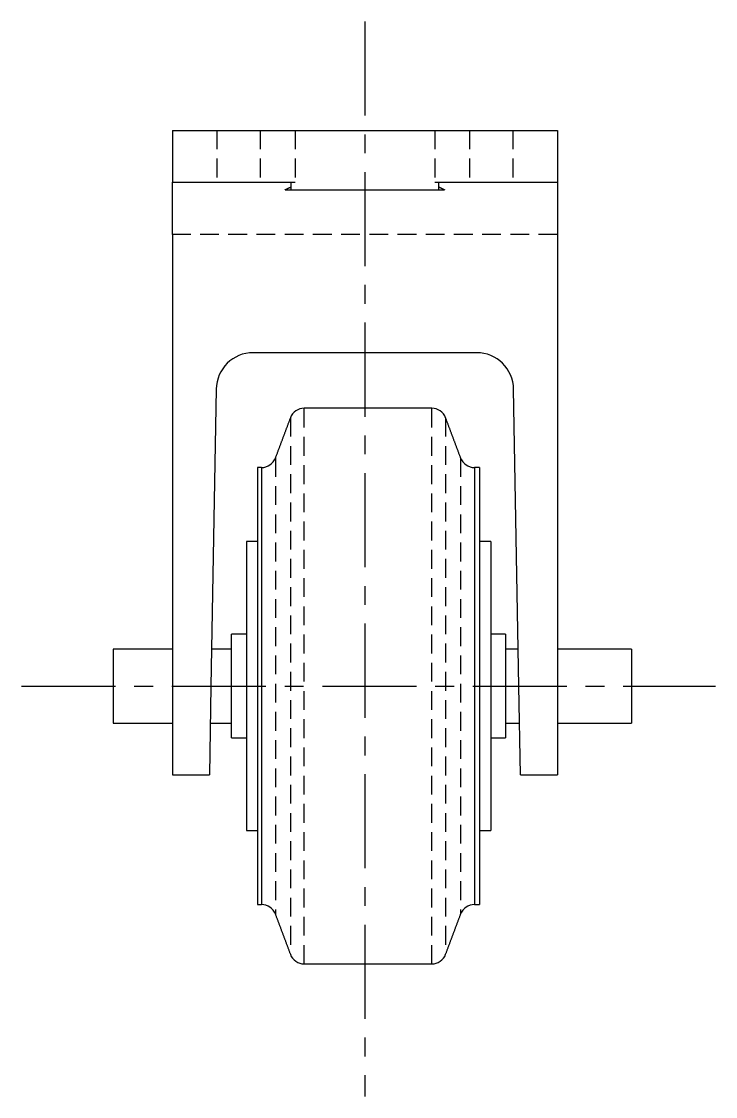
# Model space of a CAD drawing. Extents: x 21 to 308, y 43 to 260.
# Drawn here: x 261.4 to 308.3, y 113.2 to 185.8 of the extents above; entities that cross this region are included whole.
import ezdxf

# ---------------------------------------------------------------- set-up
doc = ezdxf.new("R2010")
doc.units = 0
doc.linetypes.add('CENTER', pattern=[10.16, 6.35, -1.27, 1.27, -1.27])
doc.linetypes.add('HIDDEN', pattern=[1.905, 1.27, -0.635])
doc.layers.get('0').update_dxf_attribs({"linetype": 'CONTINUOUS'})
doc.layers.add('CENTER', color=1, linetype='CENTER')

msp = doc.modelspace()

# ---------------------------------------------------------------- linework, layer by layer
at = {"color": 7, "linetype": 'CONTINUOUS'}
for p, q in [((271.614, 178.399), (271.614, 174.899)), ((271.614, 178.399), (274.614, 178.399)), ((274.614, 178.399), (277.543, 178.399)), ((277.543, 178.399), (279.9, 178.399)), ((279.9, 178.399), (289.328, 178.399)), ((289.328, 178.399), (291.686, 178.399)), ((291.686, 178.399), (294.614, 178.399)), ((294.614, 178.399), (297.614, 178.399)), ((297.614, 178.399), (297.614, 174.899)), ((271.614, 174.899), (274.614, 174.899)), ((271.614, 171.367), (271.614, 174.899)), ((274.614, 174.899), (277.543, 174.899)), ((277.543, 174.899), (279.9, 174.899)), ((289.328, 174.899), (291.686, 174.899)), ((291.686, 174.899), (294.614, 174.899)), ((294.614, 174.899), (297.614, 174.899)), ((297.614, 174.899), (297.614, 171.367)), ((279.233, 174.399), (279.614, 174.399)), ((279.614, 174.399), (289.614, 174.399)), ((289.614, 174.399), (289.996, 174.399)), ((271.614, 171.367), (271.614, 140.899)), ((297.614, 171.367), (297.614, 140.899)), ((292.158, 163.399), (277.071, 163.399)), ((274.571, 160.943), (274.22, 140.899)), ((295.009, 140.899), (294.658, 160.943)), ((277.364, 155.649), (277.364, 140.899)), ((277.631, 155.649), (277.631, 126.149)), ((292.017, 155.649), (292.017, 126.149)), ((292.364, 155.649), (292.364, 140.899)), ((276.614, 150.649), (276.614, 140.899)), ((293.114, 150.649), (293.114, 140.899)), ((275.614, 137.399), (275.614, 144.399)), ((294.114, 144.399), (294.114, 137.399)), ((267.614, 143.399), (267.614, 138.399)), ((302.614, 143.399), (302.614, 138.399)), ((271.614, 140.899), (274.22, 140.899)), ((271.614, 140.899), (271.614, 134.899)), ((274.22, 140.899), (274.114, 134.899)), ((276.614, 140.899), (276.614, 131.149)), ((277.364, 140.899), (277.364, 126.149)), ((292.364, 140.899), (292.364, 126.149)), ((293.114, 140.899), (293.114, 131.149)), ((295.009, 140.899), (297.614, 140.899)), ((295.114, 134.899), (295.009, 140.899)), ((297.614, 140.899), (297.614, 134.899))]:
    msp.add_line(p, q, dxfattribs=at)
at = {"color": 3, "linetype": 'HIDDEN'}
for p, q in [((274.614, 178.399), (274.614, 174.899)), ((277.543, 178.399), (277.543, 174.899)), ((279.9, 178.399), (279.9, 174.899)), ((289.328, 178.399), (289.328, 174.899)), ((291.686, 178.399), (291.686, 174.899)), ((294.614, 178.399), (294.614, 174.899)), ((297.614, 171.367), (271.614, 171.367)), ((280.517, 122.149), (280.517, 159.649)), ((289.131, 122.149), (289.131, 159.649)), ((279.58, 159.001), (279.58, 122.798)), ((290.067, 159.001), (290.067, 122.798)), ((278.567, 156.298), (278.567, 125.501)), ((291.08, 156.298), (291.08, 125.501)), ((279.58, 122.798), (279.58, 122.798)), ((290.067, 122.798), (290.067, 122.798))]:
    msp.add_line(p, q, dxfattribs=at)
at = {"color": 7}
for points in [[(279.614, 174.899, 0), (279.614, 174.892, 0), (279.614, 174.884, 0), (279.614, 174.876, 0), (279.614, 174.868, 0), (279.614, 174.86, 0), (279.614, 174.852, 0), (279.614, 174.844, 0), (279.614, 174.836, 0), (279.614, 174.828, 0), (279.614, 174.82, 0), (279.614, 174.812, 0), (279.614, 174.804, 0), (279.614, 174.796, 0), (279.614, 174.788, 0), (279.614, 174.78, 0), (279.614, 174.773, 0), (279.614, 174.765, 0), (279.614, 174.757, 0), (279.614, 174.749, 0), (279.614, 174.741, 0), (279.614, 174.733, 0), (279.614, 174.725, 0), (279.614, 174.717, 0), (279.614, 174.709, 0), (279.614, 174.701, 0), (279.614, 174.693, 0), (279.614, 174.685, 0), (279.614, 174.677, 0), (279.614, 174.669, 0), (279.614, 174.661, 0), (279.614, 174.653, 0), (279.614, 174.646, 0), (279.614, 174.638, 0), (279.614, 174.63, 0), (279.614, 174.622, 0), (279.614, 174.614, 0), (279.614, 174.606, 0), (279.614, 174.598, 0), (279.614, 174.59, 0), (279.614, 174.582, 0), (279.614, 174.574, 0), (279.614, 174.566, 0), (279.614, 174.558, 0), (279.614, 174.55, 0), (279.614, 174.542, 0), (279.614, 174.534, 0), (279.614, 174.526, 0), (279.614, 174.519, 0), (279.614, 174.511, 0), (279.614, 174.503, 0), (279.614, 174.495, 0), (279.614, 174.487, 0), (279.614, 174.479, 0), (279.614, 174.471, 0), (279.614, 174.463, 0), (279.614, 174.455, 0), (279.614, 174.447, 0), (279.614, 174.439, 0), (279.614, 174.431, 0), (279.614, 174.423, 0), (279.614, 174.415, 0), (279.614, 174.407, 0), (279.614, 174.399, 0)], [(289.614, 174.399, 0), (289.614, 174.407, 0), (289.614, 174.415, 0), (289.614, 174.423, 0), (289.614, 174.431, 0), (289.614, 174.439, 0), (289.614, 174.447, 0), (289.614, 174.455, 0), (289.614, 174.463, 0), (289.614, 174.471, 0), (289.614, 174.479, 0), (289.614, 174.487, 0), (289.614, 174.495, 0), (289.614, 174.503, 0), (289.614, 174.511, 0), (289.614, 174.519, 0), (289.614, 174.526, 0), (289.614, 174.534, 0), (289.614, 174.542, 0), (289.614, 174.55, 0), (289.614, 174.558, 0), (289.614, 174.566, 0), (289.614, 174.574, 0), (289.614, 174.582, 0), (289.614, 174.59, 0), (289.614, 174.598, 0), (289.614, 174.606, 0), (289.614, 174.614, 0), (289.614, 174.622, 0), (289.614, 174.63, 0), (289.614, 174.638, 0), (289.614, 174.646, 0), (289.614, 174.653, 0), (289.614, 174.661, 0), (289.614, 174.669, 0), (289.614, 174.677, 0), (289.614, 174.685, 0), (289.614, 174.693, 0), (289.614, 174.701, 0), (289.614, 174.709, 0), (289.614, 174.717, 0), (289.614, 174.725, 0), (289.614, 174.733, 0), (289.614, 174.741, 0), (289.614, 174.749, 0), (289.614, 174.757, 0), (289.614, 174.765, 0), (289.614, 174.773, 0), (289.614, 174.78, 0), (289.614, 174.788, 0), (289.614, 174.796, 0), (289.614, 174.804, 0), (289.614, 174.812, 0), (289.614, 174.82, 0), (289.614, 174.828, 0), (289.614, 174.836, 0), (289.614, 174.844, 0), (289.614, 174.852, 0), (289.614, 174.86, 0), (289.614, 174.868, 0), (289.614, 174.876, 0), (289.614, 174.884, 0), (289.614, 174.892, 0), (289.614, 174.899, 0)], [(279.233, 174.399, 0), (279.239, 174.402, 0), (279.245, 174.405, 0), (279.251, 174.408, 0), (279.257, 174.411, 0), (279.263, 174.414, 0), (279.269, 174.417, 0), (279.275, 174.42, 0), (279.281, 174.423, 0), (279.287, 174.426, 0), (279.293, 174.429, 0), (279.299, 174.432, 0), (279.305, 174.435, 0), (279.311, 174.438, 0), (279.317, 174.441, 0), (279.323, 174.443, 0), (279.33, 174.446, 0), (279.336, 174.449, 0), (279.342, 174.452, 0), (279.348, 174.455, 0), (279.354, 174.458, 0), (279.36, 174.461, 0), (279.366, 174.464, 0), (279.372, 174.467, 0), (279.378, 174.47, 0), (279.384, 174.473, 0), (279.39, 174.476, 0), (279.396, 174.479, 0), (279.402, 174.482, 0), (279.408, 174.485, 0), (279.414, 174.487, 0), (279.42, 174.49, 0), (279.427, 174.493, 0), (279.433, 174.496, 0), (279.439, 174.499, 0), (279.445, 174.502, 0), (279.451, 174.505, 0), (279.457, 174.508, 0), (279.463, 174.511, 0), (279.469, 174.514, 0), (279.475, 174.517, 0), (279.481, 174.52, 0), (279.487, 174.523, 0), (279.493, 174.526, 0), (279.499, 174.528, 0), (279.505, 174.531, 0), (279.511, 174.534, 0), (279.517, 174.537, 0), (279.524, 174.54, 0), (279.53, 174.543, 0), (279.536, 174.546, 0), (279.542, 174.549, 0), (279.548, 174.552, 0), (279.554, 174.555, 0), (279.56, 174.558, 0), (279.566, 174.561, 0), (279.572, 174.564, 0), (279.578, 174.567, 0), (279.584, 174.57, 0), (279.59, 174.572, 0), (279.596, 174.575, 0), (279.602, 174.578, 0), (279.608, 174.581, 0), (279.614, 174.584, 0)], [(289.614, 174.581, 0), (289.617, 174.58, 0), (289.619, 174.58, 0), (289.621, 174.579, 0), (289.623, 174.578, 0), (289.625, 174.577, 0), (289.627, 174.576, 0), (289.629, 174.575, 0), (289.631, 174.574, 0), (289.633, 174.573, 0), (289.635, 174.572, 0), (289.637, 174.571, 0), (289.639, 174.57, 0), (289.641, 174.569, 0), (289.643, 174.568, 0), (289.645, 174.567, 0), (289.648, 174.566, 0), (289.65, 174.565, 0), (289.652, 174.565, 0), (289.654, 174.564, 0), (289.656, 174.563, 0), (289.658, 174.562, 0), (289.66, 174.561, 0), (289.662, 174.56, 0), (289.664, 174.559, 0), (289.666, 174.558, 0), (289.669, 174.557, 0), (289.671, 174.556, 0), (289.673, 174.555, 0), (289.675, 174.554, 0), (289.677, 174.553, 0), (289.679, 174.552, 0), (289.681, 174.551, 0), (289.683, 174.55, 0), (289.686, 174.549, 0), (289.688, 174.548, 0), (289.69, 174.547, 0), (289.692, 174.546, 0), (289.694, 174.545, 0), (289.696, 174.544, 0), (289.699, 174.543, 0), (289.701, 174.542, 0), (289.703, 174.541, 0), (289.705, 174.54, 0), (289.707, 174.539, 0), (289.709, 174.538, 0), (289.712, 174.537, 0), (289.714, 174.536, 0), (289.716, 174.535, 0), (289.718, 174.534, 0), (289.721, 174.533, 0), (289.723, 174.532, 0), (289.725, 174.531, 0), (289.727, 174.53, 0), (289.73, 174.529, 0), (289.732, 174.528, 0), (289.734, 174.526, 0), (289.736, 174.525, 0), (289.739, 174.524, 0), (289.741, 174.523, 0), (289.743, 174.522, 0), (289.746, 174.521, 0), (289.748, 174.52, 0), (289.75, 174.519, 0), (289.753, 174.518, 0), (289.755, 174.517, 0), (289.757, 174.516, 0), (289.76, 174.514, 0), (289.762, 174.513, 0), (289.765, 174.512, 0), (289.767, 174.511, 0), (289.769, 174.51, 0), (289.772, 174.509, 0), (289.774, 174.508, 0), (289.777, 174.506, 0), (289.779, 174.505, 0), (289.781, 174.504, 0), (289.784, 174.503, 0), (289.786, 174.502, 0), (289.789, 174.501, 0), (289.791, 174.499, 0), (289.794, 174.498, 0), (289.796, 174.497, 0), (289.798, 174.496, 0), (289.801, 174.495, 0), (289.803, 174.494, 0), (289.806, 174.492, 0), (289.808, 174.491, 0), (289.811, 174.49, 0), (289.813, 174.489, 0), (289.816, 174.488, 0), (289.818, 174.486, 0), (289.821, 174.485, 0), (289.823, 174.484, 0), (289.826, 174.483, 0), (289.828, 174.482, 0), (289.831, 174.48, 0), (289.833, 174.479, 0), (289.836, 174.478, 0), (289.839, 174.477, 0), (289.841, 174.475, 0), (289.844, 174.474, 0), (289.846, 174.473, 0), (289.849, 174.472, 0), (289.851, 174.47, 0), (289.854, 174.469, 0), (289.856, 174.468, 0), (289.859, 174.467, 0), (289.862, 174.465, 0), (289.864, 174.464, 0), (289.867, 174.463, 0), (289.869, 174.462, 0), (289.872, 174.46, 0), (289.875, 174.459, 0), (289.877, 174.458, 0), (289.88, 174.457, 0), (289.882, 174.455, 0), (289.885, 174.454, 0), (289.888, 174.453, 0), (289.89, 174.452, 0), (289.893, 174.45, 0), (289.895, 174.449, 0), (289.898, 174.448, 0), (289.901, 174.446, 0), (289.903, 174.445, 0), (289.906, 174.444, 0), (289.909, 174.443, 0), (289.911, 174.441, 0), (289.914, 174.44, 0), (289.916, 174.439, 0), (289.919, 174.437, 0), (289.922, 174.436, 0), (289.924, 174.435, 0), (289.927, 174.433, 0), (289.93, 174.432, 0), (289.932, 174.431, 0), (289.935, 174.43, 0), (289.938, 174.428, 0), (289.94, 174.427, 0), (289.943, 174.426, 0), (289.946, 174.424, 0), (289.948, 174.423, 0), (289.951, 174.422, 0), (289.954, 174.42, 0), (289.956, 174.419, 0), (289.959, 174.418, 0), (289.962, 174.417, 0), (289.964, 174.415, 0), (289.967, 174.414, 0), (289.97, 174.413, 0), (289.972, 174.411, 0), (289.975, 174.41, 0), (289.978, 174.409, 0), (289.98, 174.407, 0), (289.983, 174.406, 0), (289.986, 174.405, 0), (289.988, 174.403, 0), (289.991, 174.402, 0), (289.994, 174.401, 0), (289.996, 174.399, 0)], [(289.131, 159.649, 0), (288.994, 159.649, 0), (288.857, 159.649, 0), (288.721, 159.649, 0), (288.584, 159.649, 0), (288.447, 159.649, 0), (288.31, 159.649, 0), (288.174, 159.649, 0), (288.037, 159.649, 0), (287.9, 159.649, 0), (287.763, 159.649, 0), (287.627, 159.649, 0), (287.49, 159.649, 0), (287.353, 159.649, 0), (287.217, 159.649, 0), (287.08, 159.649, 0), (286.943, 159.649, 0), (286.806, 159.649, 0), (286.67, 159.649, 0), (286.533, 159.649, 0), (286.396, 159.649, 0), (286.259, 159.649, 0), (286.123, 159.649, 0), (285.986, 159.649, 0), (285.849, 159.649, 0), (285.712, 159.649, 0), (285.576, 159.649, 0), (285.439, 159.649, 0), (285.302, 159.649, 0), (285.166, 159.649, 0), (285.029, 159.649, 0), (284.892, 159.649, 0), (284.755, 159.649, 0), (284.619, 159.649, 0), (284.482, 159.649, 0), (284.345, 159.649, 0), (284.208, 159.649, 0), (284.072, 159.649, 0), (283.935, 159.649, 0), (283.798, 159.649, 0), (283.662, 159.649, 0), (283.525, 159.649, 0), (283.388, 159.649, 0), (283.251, 159.649, 0), (283.115, 159.649, 0), (282.978, 159.649, 0), (282.841, 159.649, 0), (282.704, 159.649, 0), (282.568, 159.649, 0), (282.431, 159.649, 0), (282.294, 159.649, 0), (282.158, 159.649, 0), (282.021, 159.649, 0), (281.884, 159.649, 0), (281.747, 159.649, 0), (281.611, 159.649, 0), (281.474, 159.649, 0), (281.337, 159.649, 0), (281.2, 159.649, 0), (281.064, 159.649, 0), (280.927, 159.649, 0), (280.79, 159.649, 0), (280.653, 159.649, 0), (280.517, 159.649, 0)], [(279.58, 159.001, 0), (279.564, 158.958, 0), (279.548, 158.915, 0), (279.532, 158.872, 0), (279.516, 158.829, 0), (279.5, 158.786, 0), (279.484, 158.743, 0), (279.468, 158.7, 0), (279.452, 158.657, 0), (279.436, 158.615, 0), (279.42, 158.572, 0), (279.403, 158.529, 0), (279.387, 158.486, 0), (279.371, 158.443, 0), (279.355, 158.4, 0), (279.339, 158.357, 0), (279.323, 158.314, 0), (279.307, 158.271, 0), (279.291, 158.229, 0), (279.275, 158.186, 0), (279.259, 158.143, 0), (279.243, 158.1, 0), (279.227, 158.057, 0), (279.21, 158.014, 0), (279.194, 157.971, 0), (279.178, 157.928, 0), (279.162, 157.885, 0), (279.146, 157.843, 0), (279.13, 157.8, 0), (279.114, 157.757, 0), (279.098, 157.714, 0), (279.082, 157.671, 0), (279.066, 157.628, 0), (279.05, 157.585, 0), (279.034, 157.542, 0), (279.017, 157.499, 0), (279.001, 157.456, 0), (278.985, 157.414, 0), (278.969, 157.371, 0), (278.953, 157.328, 0), (278.937, 157.285, 0), (278.921, 157.242, 0), (278.905, 157.199, 0), (278.889, 157.156, 0), (278.873, 157.113, 0), (278.857, 157.07, 0), (278.841, 157.028, 0), (278.824, 156.985, 0), (278.808, 156.942, 0), (278.792, 156.899, 0), (278.776, 156.856, 0), (278.76, 156.813, 0), (278.744, 156.77, 0), (278.728, 156.727, 0), (278.712, 156.684, 0), (278.696, 156.642, 0), (278.68, 156.599, 0), (278.664, 156.556, 0), (278.647, 156.513, 0), (278.631, 156.47, 0), (278.615, 156.427, 0), (278.599, 156.384, 0), (278.583, 156.341, 0), (278.567, 156.298, 0)], [(291.08, 156.298, 0), (291.064, 156.341, 0), (291.048, 156.384, 0), (291.032, 156.427, 0), (291.016, 156.47, 0), (291, 156.513, 0), (290.984, 156.556, 0), (290.968, 156.599, 0), (290.952, 156.642, 0), (290.936, 156.684, 0), (290.92, 156.727, 0), (290.903, 156.77, 0), (290.887, 156.813, 0), (290.871, 156.856, 0), (290.855, 156.899, 0), (290.839, 156.942, 0), (290.823, 156.985, 0), (290.807, 157.028, 0), (290.791, 157.07, 0), (290.775, 157.113, 0), (290.759, 157.156, 0), (290.743, 157.199, 0), (290.727, 157.242, 0), (290.71, 157.285, 0), (290.694, 157.328, 0), (290.678, 157.371, 0), (290.662, 157.414, 0), (290.646, 157.456, 0), (290.63, 157.499, 0), (290.614, 157.542, 0), (290.598, 157.585, 0), (290.582, 157.628, 0), (290.566, 157.671, 0), (290.55, 157.714, 0), (290.534, 157.757, 0), (290.517, 157.8, 0), (290.501, 157.843, 0), (290.485, 157.885, 0), (290.469, 157.928, 0), (290.453, 157.971, 0), (290.437, 158.014, 0), (290.421, 158.057, 0), (290.405, 158.1, 0), (290.389, 158.143, 0), (290.373, 158.186, 0), (290.357, 158.229, 0), (290.341, 158.271, 0), (290.324, 158.314, 0), (290.308, 158.357, 0), (290.292, 158.4, 0), (290.276, 158.443, 0), (290.26, 158.486, 0), (290.244, 158.529, 0), (290.228, 158.572, 0), (290.212, 158.615, 0), (290.196, 158.657, 0), (290.18, 158.7, 0), (290.164, 158.743, 0), (290.147, 158.786, 0), (290.131, 158.829, 0), (290.115, 158.872, 0), (290.099, 158.915, 0), (290.083, 158.958, 0), (290.067, 159.001, 0)], [(277.631, 155.649, 0), (277.627, 155.649, 0), (277.622, 155.649, 0), (277.618, 155.649, 0), (277.614, 155.649, 0), (277.61, 155.649, 0), (277.605, 155.649, 0), (277.601, 155.649, 0), (277.597, 155.649, 0), (277.593, 155.649, 0), (277.588, 155.649, 0), (277.584, 155.649, 0), (277.58, 155.649, 0), (277.576, 155.649, 0), (277.572, 155.649, 0), (277.567, 155.649, 0), (277.563, 155.649, 0), (277.559, 155.649, 0), (277.555, 155.649, 0), (277.55, 155.649, 0), (277.546, 155.649, 0), (277.542, 155.649, 0), (277.538, 155.649, 0), (277.534, 155.649, 0), (277.529, 155.649, 0), (277.525, 155.649, 0), (277.521, 155.649, 0), (277.517, 155.649, 0), (277.512, 155.649, 0), (277.508, 155.649, 0), (277.504, 155.649, 0), (277.5, 155.649, 0), (277.495, 155.649, 0), (277.491, 155.649, 0), (277.487, 155.649, 0), (277.483, 155.649, 0), (277.479, 155.649, 0), (277.474, 155.649, 0), (277.47, 155.649, 0), (277.466, 155.649, 0), (277.462, 155.649, 0), (277.457, 155.649, 0), (277.453, 155.649, 0), (277.449, 155.649, 0), (277.445, 155.649, 0), (277.441, 155.649, 0), (277.436, 155.649, 0), (277.432, 155.649, 0), (277.428, 155.649, 0), (277.424, 155.649, 0), (277.419, 155.649, 0), (277.415, 155.649, 0), (277.411, 155.649, 0), (277.407, 155.649, 0), (277.402, 155.649, 0), (277.398, 155.649, 0), (277.394, 155.649, 0), (277.39, 155.649, 0), (277.386, 155.649, 0), (277.381, 155.649, 0), (277.377, 155.649, 0), (277.373, 155.649, 0), (277.369, 155.649, 0), (277.364, 155.649, 0)], [(292.364, 155.649, 0), (292.359, 155.649, 0), (292.353, 155.649, 0), (292.348, 155.649, 0), (292.342, 155.649, 0), (292.337, 155.649, 0), (292.331, 155.649, 0), (292.326, 155.649, 0), (292.32, 155.649, 0), (292.315, 155.649, 0), (292.309, 155.649, 0), (292.304, 155.649, 0), (292.298, 155.649, 0), (292.293, 155.649, 0), (292.287, 155.649, 0), (292.282, 155.649, 0), (292.276, 155.649, 0), (292.271, 155.649, 0), (292.265, 155.649, 0), (292.26, 155.649, 0), (292.254, 155.649, 0), (292.249, 155.649, 0), (292.243, 155.649, 0), (292.238, 155.649, 0), (292.232, 155.649, 0), (292.226, 155.649, 0), (292.221, 155.649, 0), (292.215, 155.649, 0), (292.21, 155.649, 0), (292.204, 155.649, 0), (292.199, 155.649, 0), (292.193, 155.649, 0), (292.188, 155.649, 0), (292.182, 155.649, 0), (292.177, 155.649, 0), (292.171, 155.649, 0), (292.166, 155.649, 0), (292.16, 155.649, 0), (292.155, 155.649, 0), (292.149, 155.649, 0), (292.144, 155.649, 0), (292.138, 155.649, 0), (292.133, 155.649, 0), (292.127, 155.649, 0), (292.122, 155.649, 0), (292.116, 155.649, 0), (292.111, 155.649, 0), (292.105, 155.649, 0), (292.1, 155.649, 0), (292.094, 155.649, 0), (292.088, 155.649, 0), (292.083, 155.649, 0), (292.077, 155.649, 0), (292.072, 155.649, 0), (292.066, 155.649, 0), (292.061, 155.649, 0), (292.055, 155.649, 0), (292.05, 155.649, 0), (292.044, 155.649, 0), (292.039, 155.649, 0), (292.033, 155.649, 0), (292.028, 155.649, 0), (292.022, 155.649, 0), (292.017, 155.649, 0)], [(277.364, 150.649, 0), (277.353, 150.649, 0), (277.341, 150.649, 0), (277.329, 150.649, 0), (277.317, 150.649, 0), (277.305, 150.649, 0), (277.293, 150.649, 0), (277.281, 150.649, 0), (277.269, 150.649, 0), (277.257, 150.649, 0), (277.245, 150.649, 0), (277.233, 150.649, 0), (277.222, 150.649, 0), (277.21, 150.649, 0), (277.198, 150.649, 0), (277.186, 150.649, 0), (277.174, 150.649, 0), (277.162, 150.649, 0), (277.15, 150.649, 0), (277.138, 150.649, 0), (277.126, 150.649, 0), (277.114, 150.649, 0), (277.103, 150.649, 0), (277.091, 150.649, 0), (277.079, 150.649, 0), (277.067, 150.649, 0), (277.055, 150.649, 0), (277.043, 150.649, 0), (277.031, 150.649, 0), (277.019, 150.649, 0), (277.007, 150.649, 0), (276.995, 150.649, 0), (276.983, 150.649, 0), (276.972, 150.649, 0), (276.96, 150.649, 0), (276.948, 150.649, 0), (276.936, 150.649, 0), (276.924, 150.649, 0), (276.912, 150.649, 0), (276.9, 150.649, 0), (276.888, 150.649, 0), (276.876, 150.649, 0), (276.864, 150.649, 0), (276.853, 150.649, 0), (276.841, 150.649, 0), (276.829, 150.649, 0), (276.817, 150.649, 0), (276.805, 150.649, 0), (276.793, 150.649, 0), (276.781, 150.649, 0), (276.769, 150.649, 0), (276.757, 150.649, 0), (276.745, 150.649, 0), (276.733, 150.649, 0), (276.722, 150.649, 0), (276.71, 150.649, 0), (276.698, 150.649, 0), (276.686, 150.649, 0), (276.674, 150.649, 0), (276.662, 150.649, 0), (276.65, 150.649, 0), (276.638, 150.649, 0), (276.626, 150.649, 0), (276.614, 150.649, 0)], [(293.114, 150.649, 0), (293.103, 150.649, 0), (293.091, 150.649, 0), (293.079, 150.649, 0), (293.067, 150.649, 0), (293.055, 150.649, 0), (293.043, 150.649, 0), (293.031, 150.649, 0), (293.019, 150.649, 0), (293.007, 150.649, 0), (292.995, 150.649, 0), (292.983, 150.649, 0), (292.972, 150.649, 0), (292.96, 150.649, 0), (292.948, 150.649, 0), (292.936, 150.649, 0), (292.924, 150.649, 0), (292.912, 150.649, 0), (292.9, 150.649, 0), (292.888, 150.649, 0), (292.876, 150.649, 0), (292.864, 150.649, 0), (292.853, 150.649, 0), (292.841, 150.649, 0), (292.829, 150.649, 0), (292.817, 150.649, 0), (292.805, 150.649, 0), (292.793, 150.649, 0), (292.781, 150.649, 0), (292.769, 150.649, 0), (292.757, 150.649, 0), (292.745, 150.649, 0), (292.733, 150.649, 0), (292.722, 150.649, 0), (292.71, 150.649, 0), (292.698, 150.649, 0), (292.686, 150.649, 0), (292.674, 150.649, 0), (292.662, 150.649, 0), (292.65, 150.649, 0), (292.638, 150.649, 0), (292.626, 150.649, 0), (292.614, 150.649, 0), (292.603, 150.649, 0), (292.591, 150.649, 0), (292.579, 150.649, 0), (292.567, 150.649, 0), (292.555, 150.649, 0), (292.543, 150.649, 0), (292.531, 150.649, 0), (292.519, 150.649, 0), (292.507, 150.649, 0), (292.495, 150.649, 0), (292.483, 150.649, 0), (292.472, 150.649, 0), (292.46, 150.649, 0), (292.448, 150.649, 0), (292.436, 150.649, 0), (292.424, 150.649, 0), (292.412, 150.649, 0), (292.4, 150.649, 0), (292.388, 150.649, 0), (292.376, 150.649, 0), (292.364, 150.649, 0)], [(276.614, 144.399, 0), (276.599, 144.399, 0), (276.583, 144.399, 0), (276.567, 144.399, 0), (276.551, 144.399, 0), (276.535, 144.399, 0), (276.519, 144.399, 0), (276.503, 144.399, 0), (276.487, 144.399, 0), (276.472, 144.399, 0), (276.456, 144.399, 0), (276.44, 144.399, 0), (276.424, 144.399, 0), (276.408, 144.399, 0), (276.392, 144.399, 0), (276.376, 144.399, 0), (276.36, 144.399, 0), (276.345, 144.399, 0), (276.329, 144.399, 0), (276.313, 144.399, 0), (276.297, 144.399, 0), (276.281, 144.399, 0), (276.265, 144.399, 0), (276.249, 144.399, 0), (276.233, 144.399, 0), (276.218, 144.399, 0), (276.202, 144.399, 0), (276.186, 144.399, 0), (276.17, 144.399, 0), (276.154, 144.399, 0), (276.138, 144.399, 0), (276.122, 144.399, 0), (276.107, 144.399, 0), (276.091, 144.399, 0), (276.075, 144.399, 0), (276.059, 144.399, 0), (276.043, 144.399, 0), (276.027, 144.399, 0), (276.011, 144.399, 0), (275.995, 144.399, 0), (275.98, 144.399, 0), (275.964, 144.399, 0), (275.948, 144.399, 0), (275.932, 144.399, 0), (275.916, 144.399, 0), (275.9, 144.399, 0), (275.884, 144.399, 0), (275.868, 144.399, 0), (275.853, 144.399, 0), (275.837, 144.399, 0), (275.821, 144.399, 0), (275.805, 144.399, 0), (275.789, 144.399, 0), (275.773, 144.399, 0), (275.757, 144.399, 0), (275.741, 144.399, 0), (275.726, 144.399, 0), (275.71, 144.399, 0), (275.694, 144.399, 0), (275.678, 144.399, 0), (275.662, 144.399, 0), (275.646, 144.399, 0), (275.63, 144.399, 0), (275.614, 144.399, 0)], [(294.114, 144.399, 0), (294.099, 144.399, 0), (294.083, 144.399, 0), (294.067, 144.399, 0), (294.051, 144.399, 0), (294.035, 144.399, 0), (294.019, 144.399, 0), (294.003, 144.399, 0), (293.987, 144.399, 0), (293.972, 144.399, 0), (293.956, 144.399, 0), (293.94, 144.399, 0), (293.924, 144.399, 0), (293.908, 144.399, 0), (293.892, 144.399, 0), (293.876, 144.399, 0), (293.86, 144.399, 0), (293.845, 144.399, 0), (293.829, 144.399, 0), (293.813, 144.399, 0), (293.797, 144.399, 0), (293.781, 144.399, 0), (293.765, 144.399, 0), (293.749, 144.399, 0), (293.733, 144.399, 0), (293.718, 144.399, 0), (293.702, 144.399, 0), (293.686, 144.399, 0), (293.67, 144.399, 0), (293.654, 144.399, 0), (293.638, 144.399, 0), (293.622, 144.399, 0), (293.607, 144.399, 0), (293.591, 144.399, 0), (293.575, 144.399, 0), (293.559, 144.399, 0), (293.543, 144.399, 0), (293.527, 144.399, 0), (293.511, 144.399, 0), (293.495, 144.399, 0), (293.48, 144.399, 0), (293.464, 144.399, 0), (293.448, 144.399, 0), (293.432, 144.399, 0), (293.416, 144.399, 0), (293.4, 144.399, 0), (293.384, 144.399, 0), (293.368, 144.399, 0), (293.353, 144.399, 0), (293.337, 144.399, 0), (293.321, 144.399, 0), (293.305, 144.399, 0), (293.289, 144.399, 0), (293.273, 144.399, 0), (293.257, 144.399, 0), (293.241, 144.399, 0), (293.226, 144.399, 0), (293.21, 144.399, 0), (293.194, 144.399, 0), (293.178, 144.399, 0), (293.162, 144.399, 0), (293.146, 144.399, 0), (293.13, 144.399, 0), (293.114, 144.399, 0)], [(271.614, 143.399, 0), (271.551, 143.399, 0), (271.487, 143.399, 0), (271.424, 143.399, 0), (271.36, 143.399, 0), (271.297, 143.399, 0), (271.233, 143.399, 0), (271.17, 143.399, 0), (271.107, 143.399, 0), (271.043, 143.399, 0), (270.98, 143.399, 0), (270.916, 143.399, 0), (270.853, 143.399, 0), (270.789, 143.399, 0), (270.726, 143.399, 0), (270.662, 143.399, 0), (270.599, 143.399, 0), (270.535, 143.399, 0), (270.472, 143.399, 0), (270.408, 143.399, 0), (270.345, 143.399, 0), (270.281, 143.399, 0), (270.218, 143.399, 0), (270.154, 143.399, 0), (270.091, 143.399, 0), (270.027, 143.399, 0), (269.964, 143.399, 0), (269.9, 143.399, 0), (269.837, 143.399, 0), (269.773, 143.399, 0), (269.71, 143.399, 0), (269.646, 143.399, 0), (269.583, 143.399, 0), (269.519, 143.399, 0), (269.456, 143.399, 0), (269.392, 143.399, 0), (269.329, 143.399, 0), (269.265, 143.399, 0), (269.202, 143.399, 0), (269.138, 143.399, 0), (269.075, 143.399, 0), (269.011, 143.399, 0), (268.948, 143.399, 0), (268.884, 143.399, 0), (268.821, 143.399, 0), (268.757, 143.399, 0), (268.694, 143.399, 0), (268.63, 143.399, 0), (268.567, 143.399, 0), (268.503, 143.399, 0), (268.44, 143.399, 0), (268.376, 143.399, 0), (268.313, 143.399, 0), (268.249, 143.399, 0), (268.186, 143.399, 0), (268.122, 143.399, 0), (268.059, 143.399, 0), (267.995, 143.399, 0), (267.932, 143.399, 0), (267.868, 143.399, 0), (267.805, 143.399, 0), (267.741, 143.399, 0), (267.678, 143.399, 0), (267.614, 143.399, 0)], [(275.614, 143.399, 0), (275.593, 143.399, 0), (275.572, 143.399, 0), (275.55, 143.399, 0), (275.529, 143.399, 0), (275.507, 143.399, 0), (275.486, 143.399, 0), (275.464, 143.399, 0), (275.443, 143.399, 0), (275.421, 143.399, 0), (275.4, 143.399, 0), (275.379, 143.399, 0), (275.357, 143.399, 0), (275.336, 143.399, 0), (275.314, 143.399, 0), (275.293, 143.399, 0), (275.271, 143.399, 0), (275.25, 143.399, 0), (275.228, 143.399, 0), (275.207, 143.399, 0), (275.186, 143.399, 0), (275.164, 143.399, 0), (275.143, 143.399, 0), (275.121, 143.399, 0), (275.1, 143.399, 0), (275.078, 143.399, 0), (275.057, 143.399, 0), (275.036, 143.399, 0), (275.014, 143.399, 0), (274.993, 143.399, 0), (274.971, 143.399, 0), (274.95, 143.399, 0), (274.928, 143.399, 0), (274.907, 143.399, 0), (274.885, 143.399, 0), (274.864, 143.399, 0), (274.843, 143.399, 0), (274.821, 143.399, 0), (274.8, 143.399, 0), (274.778, 143.399, 0), (274.757, 143.399, 0), (274.735, 143.399, 0), (274.714, 143.399, 0), (274.692, 143.399, 0), (274.671, 143.399, 0), (274.65, 143.399, 0), (274.628, 143.399, 0), (274.607, 143.399, 0), (274.585, 143.399, 0), (274.564, 143.399, 0), (274.542, 143.399, 0), (274.521, 143.399, 0), (274.499, 143.399, 0), (274.478, 143.399, 0), (274.457, 143.399, 0), (274.435, 143.399, 0), (274.414, 143.399, 0), (274.392, 143.399, 0), (274.371, 143.399, 0), (274.349, 143.399, 0), (274.328, 143.399, 0), (274.306, 143.399, 0), (274.285, 143.399, 0), (274.264, 143.399, 0)], [(294.965, 143.399, 0), (294.952, 143.399, 0), (294.938, 143.399, 0), (294.925, 143.399, 0), (294.911, 143.399, 0), (294.898, 143.399, 0), (294.884, 143.399, 0), (294.871, 143.399, 0), (294.857, 143.399, 0), (294.844, 143.399, 0), (294.83, 143.399, 0), (294.817, 143.399, 0), (294.803, 143.399, 0), (294.79, 143.399, 0), (294.776, 143.399, 0), (294.763, 143.399, 0), (294.749, 143.399, 0), (294.736, 143.399, 0), (294.722, 143.399, 0), (294.709, 143.399, 0), (294.695, 143.399, 0), (294.682, 143.399, 0), (294.668, 143.399, 0), (294.655, 143.399, 0), (294.641, 143.399, 0), (294.628, 143.399, 0), (294.614, 143.399, 0), (294.601, 143.399, 0), (294.587, 143.399, 0), (294.574, 143.399, 0), (294.56, 143.399, 0), (294.547, 143.399, 0), (294.533, 143.399, 0), (294.52, 143.399, 0), (294.506, 143.399, 0), (294.493, 143.399, 0), (294.479, 143.399, 0), (294.466, 143.399, 0), (294.452, 143.399, 0), (294.439, 143.399, 0), (294.425, 143.399, 0), (294.412, 143.399, 0), (294.398, 143.399, 0), (294.385, 143.399, 0), (294.371, 143.399, 0), (294.358, 143.399, 0), (294.344, 143.399, 0), (294.331, 143.399, 0), (294.317, 143.399, 0), (294.304, 143.399, 0), (294.29, 143.399, 0), (294.277, 143.399, 0), (294.263, 143.399, 0), (294.25, 143.399, 0), (294.236, 143.399, 0), (294.222, 143.399, 0), (294.209, 143.399, 0), (294.195, 143.399, 0), (294.182, 143.399, 0), (294.168, 143.399, 0), (294.155, 143.399, 0), (294.141, 143.399, 0), (294.128, 143.399, 0), (294.114, 143.399, 0)], [(302.614, 143.399, 0), (302.535, 143.399, 0), (302.456, 143.399, 0), (302.376, 143.399, 0), (302.297, 143.399, 0), (302.218, 143.399, 0), (302.138, 143.399, 0), (302.059, 143.399, 0), (301.98, 143.399, 0), (301.9, 143.399, 0), (301.821, 143.399, 0), (301.741, 143.399, 0), (301.662, 143.399, 0), (301.583, 143.399, 0), (301.503, 143.399, 0), (301.424, 143.399, 0), (301.345, 143.399, 0), (301.265, 143.399, 0), (301.186, 143.399, 0), (301.107, 143.399, 0), (301.027, 143.399, 0), (300.948, 143.399, 0), (300.868, 143.399, 0), (300.789, 143.399, 0), (300.71, 143.399, 0), (300.63, 143.399, 0), (300.551, 143.399, 0), (300.472, 143.399, 0), (300.392, 143.399, 0), (300.313, 143.399, 0), (300.233, 143.399, 0), (300.154, 143.399, 0), (300.075, 143.399, 0), (299.995, 143.399, 0), (299.916, 143.399, 0), (299.837, 143.399, 0), (299.757, 143.399, 0), (299.678, 143.399, 0), (299.599, 143.399, 0), (299.519, 143.399, 0), (299.44, 143.399, 0), (299.36, 143.399, 0), (299.281, 143.399, 0), (299.202, 143.399, 0), (299.122, 143.399, 0), (299.043, 143.399, 0), (298.964, 143.399, 0), (298.884, 143.399, 0), (298.805, 143.399, 0), (298.726, 143.399, 0), (298.646, 143.399, 0), (298.567, 143.399, 0), (298.487, 143.399, 0), (298.408, 143.399, 0), (298.329, 143.399, 0), (298.249, 143.399, 0), (298.17, 143.399, 0), (298.091, 143.399, 0), (298.011, 143.399, 0), (297.932, 143.399, 0), (297.853, 143.399, 0), (297.773, 143.399, 0), (297.694, 143.399, 0), (297.614, 143.399, 0)], [(267.614, 138.399, 0), (267.678, 138.399, 0), (267.741, 138.399, 0), (267.805, 138.399, 0), (267.868, 138.399, 0), (267.932, 138.399, 0), (267.995, 138.399, 0), (268.059, 138.399, 0), (268.122, 138.399, 0), (268.186, 138.399, 0), (268.249, 138.399, 0), (268.313, 138.399, 0), (268.376, 138.399, 0), (268.44, 138.399, 0), (268.503, 138.399, 0), (268.567, 138.399, 0), (268.63, 138.399, 0), (268.694, 138.399, 0), (268.757, 138.399, 0), (268.821, 138.399, 0), (268.884, 138.399, 0), (268.948, 138.399, 0), (269.011, 138.399, 0), (269.075, 138.399, 0), (269.138, 138.399, 0), (269.202, 138.399, 0), (269.265, 138.399, 0), (269.329, 138.399, 0), (269.392, 138.399, 0), (269.456, 138.399, 0), (269.519, 138.399, 0), (269.583, 138.399, 0), (269.646, 138.399, 0), (269.71, 138.399, 0), (269.773, 138.399, 0), (269.837, 138.399, 0), (269.9, 138.399, 0), (269.964, 138.399, 0), (270.027, 138.399, 0), (270.091, 138.399, 0), (270.154, 138.399, 0), (270.218, 138.399, 0), (270.281, 138.399, 0), (270.345, 138.399, 0), (270.408, 138.399, 0), (270.472, 138.399, 0), (270.535, 138.399, 0), (270.599, 138.399, 0), (270.662, 138.399, 0), (270.726, 138.399, 0), (270.789, 138.399, 0), (270.853, 138.399, 0), (270.916, 138.399, 0), (270.98, 138.399, 0), (271.043, 138.399, 0), (271.107, 138.399, 0), (271.17, 138.399, 0), (271.233, 138.399, 0), (271.297, 138.399, 0), (271.36, 138.399, 0), (271.424, 138.399, 0), (271.487, 138.399, 0), (271.551, 138.399, 0), (271.614, 138.399, 0)], [(274.176, 138.399, 0), (274.199, 138.399, 0), (274.222, 138.399, 0), (274.244, 138.399, 0), (274.267, 138.399, 0), (274.29, 138.399, 0), (274.313, 138.399, 0), (274.336, 138.399, 0), (274.359, 138.399, 0), (274.381, 138.399, 0), (274.404, 138.399, 0), (274.427, 138.399, 0), (274.45, 138.399, 0), (274.473, 138.399, 0), (274.496, 138.399, 0), (274.518, 138.399, 0), (274.541, 138.399, 0), (274.564, 138.399, 0), (274.587, 138.399, 0), (274.61, 138.399, 0), (274.633, 138.399, 0), (274.655, 138.399, 0), (274.678, 138.399, 0), (274.701, 138.399, 0), (274.724, 138.399, 0), (274.747, 138.399, 0), (274.77, 138.399, 0), (274.792, 138.399, 0), (274.815, 138.399, 0), (274.838, 138.399, 0), (274.861, 138.399, 0), (274.884, 138.399, 0), (274.907, 138.399, 0), (274.929, 138.399, 0), (274.952, 138.399, 0), (274.975, 138.399, 0), (274.998, 138.399, 0), (275.021, 138.399, 0), (275.044, 138.399, 0), (275.066, 138.399, 0), (275.089, 138.399, 0), (275.112, 138.399, 0), (275.135, 138.399, 0), (275.158, 138.399, 0), (275.181, 138.399, 0), (275.203, 138.399, 0), (275.226, 138.399, 0), (275.249, 138.399, 0), (275.272, 138.399, 0), (275.295, 138.399, 0), (275.318, 138.399, 0), (275.34, 138.399, 0), (275.363, 138.399, 0), (275.386, 138.399, 0), (275.409, 138.399, 0), (275.432, 138.399, 0), (275.455, 138.399, 0), (275.477, 138.399, 0), (275.5, 138.399, 0), (275.523, 138.399, 0), (275.546, 138.399, 0), (275.569, 138.399, 0), (275.592, 138.399, 0), (275.614, 138.399, 0)], [(294.114, 138.399, 0), (294.129, 138.399, 0), (294.144, 138.399, 0), (294.159, 138.399, 0), (294.174, 138.399, 0), (294.189, 138.399, 0), (294.204, 138.399, 0), (294.219, 138.399, 0), (294.234, 138.399, 0), (294.249, 138.399, 0), (294.263, 138.399, 0), (294.278, 138.399, 0), (294.293, 138.399, 0), (294.308, 138.399, 0), (294.323, 138.399, 0), (294.338, 138.399, 0), (294.353, 138.399, 0), (294.368, 138.399, 0), (294.383, 138.399, 0), (294.398, 138.399, 0), (294.412, 138.399, 0), (294.427, 138.399, 0), (294.442, 138.399, 0), (294.457, 138.399, 0), (294.472, 138.399, 0), (294.487, 138.399, 0), (294.502, 138.399, 0), (294.517, 138.399, 0), (294.532, 138.399, 0), (294.547, 138.399, 0), (294.561, 138.399, 0), (294.576, 138.399, 0), (294.591, 138.399, 0), (294.606, 138.399, 0), (294.621, 138.399, 0), (294.636, 138.399, 0), (294.651, 138.399, 0), (294.666, 138.399, 0), (294.681, 138.399, 0), (294.695, 138.399, 0), (294.71, 138.399, 0), (294.725, 138.399, 0), (294.74, 138.399, 0), (294.755, 138.399, 0), (294.77, 138.399, 0), (294.785, 138.399, 0), (294.8, 138.399, 0), (294.815, 138.399, 0), (294.83, 138.399, 0), (294.844, 138.399, 0), (294.859, 138.399, 0), (294.874, 138.399, 0), (294.889, 138.399, 0), (294.904, 138.399, 0), (294.919, 138.399, 0), (294.934, 138.399, 0), (294.949, 138.399, 0), (294.964, 138.399, 0), (294.979, 138.399, 0), (294.993, 138.399, 0), (295.008, 138.399, 0), (295.023, 138.399, 0), (295.038, 138.399, 0), (295.053, 138.399, 0)], [(297.614, 138.399, 0), (297.694, 138.399, 0), (297.773, 138.399, 0), (297.853, 138.399, 0), (297.932, 138.399, 0), (298.011, 138.399, 0), (298.091, 138.399, 0), (298.17, 138.399, 0), (298.249, 138.399, 0), (298.329, 138.399, 0), (298.408, 138.399, 0), (298.487, 138.399, 0), (298.567, 138.399, 0), (298.646, 138.399, 0), (298.726, 138.399, 0), (298.805, 138.399, 0), (298.884, 138.399, 0), (298.964, 138.399, 0), (299.043, 138.399, 0), (299.122, 138.399, 0), (299.202, 138.399, 0), (299.281, 138.399, 0), (299.36, 138.399, 0), (299.44, 138.399, 0), (299.519, 138.399, 0), (299.599, 138.399, 0), (299.678, 138.399, 0), (299.757, 138.399, 0), (299.837, 138.399, 0), (299.916, 138.399, 0), (299.995, 138.399, 0), (300.075, 138.399, 0), (300.154, 138.399, 0), (300.233, 138.399, 0), (300.313, 138.399, 0), (300.392, 138.399, 0), (300.472, 138.399, 0), (300.551, 138.399, 0), (300.63, 138.399, 0), (300.71, 138.399, 0), (300.789, 138.399, 0), (300.868, 138.399, 0), (300.948, 138.399, 0), (301.027, 138.399, 0), (301.107, 138.399, 0), (301.186, 138.399, 0), (301.265, 138.399, 0), (301.345, 138.399, 0), (301.424, 138.399, 0), (301.503, 138.399, 0), (301.583, 138.399, 0), (301.662, 138.399, 0), (301.741, 138.399, 0), (301.821, 138.399, 0), (301.9, 138.399, 0), (301.98, 138.399, 0), (302.059, 138.399, 0), (302.138, 138.399, 0), (302.218, 138.399, 0), (302.297, 138.399, 0), (302.376, 138.399, 0), (302.456, 138.399, 0), (302.535, 138.399, 0), (302.614, 138.399, 0)], [(275.614, 137.399, 0), (275.63, 137.399, 0), (275.646, 137.399, 0), (275.662, 137.399, 0), (275.678, 137.399, 0), (275.694, 137.399, 0), (275.71, 137.399, 0), (275.726, 137.399, 0), (275.741, 137.399, 0), (275.757, 137.399, 0), (275.773, 137.399, 0), (275.789, 137.399, 0), (275.805, 137.399, 0), (275.821, 137.399, 0), (275.837, 137.399, 0), (275.853, 137.399, 0), (275.868, 137.399, 0), (275.884, 137.399, 0), (275.9, 137.399, 0), (275.916, 137.399, 0), (275.932, 137.399, 0), (275.948, 137.399, 0), (275.964, 137.399, 0), (275.98, 137.399, 0), (275.995, 137.399, 0), (276.011, 137.399, 0), (276.027, 137.399, 0), (276.043, 137.399, 0), (276.059, 137.399, 0), (276.075, 137.399, 0), (276.091, 137.399, 0), (276.107, 137.399, 0), (276.122, 137.399, 0), (276.138, 137.399, 0), (276.154, 137.399, 0), (276.17, 137.399, 0), (276.186, 137.399, 0), (276.202, 137.399, 0), (276.218, 137.399, 0), (276.233, 137.399, 0), (276.249, 137.399, 0), (276.265, 137.399, 0), (276.281, 137.399, 0), (276.297, 137.399, 0), (276.313, 137.399, 0), (276.329, 137.399, 0), (276.345, 137.399, 0), (276.36, 137.399, 0), (276.376, 137.399, 0), (276.392, 137.399, 0), (276.408, 137.399, 0), (276.424, 137.399, 0), (276.44, 137.399, 0), (276.456, 137.399, 0), (276.472, 137.399, 0), (276.487, 137.399, 0), (276.503, 137.399, 0), (276.519, 137.399, 0), (276.535, 137.399, 0), (276.551, 137.399, 0), (276.567, 137.399, 0), (276.583, 137.399, 0), (276.599, 137.399, 0), (276.614, 137.399, 0)], [(293.114, 137.399, 0), (293.13, 137.399, 0), (293.146, 137.399, 0), (293.162, 137.399, 0), (293.178, 137.399, 0), (293.194, 137.399, 0), (293.21, 137.399, 0), (293.226, 137.399, 0), (293.241, 137.399, 0), (293.257, 137.399, 0), (293.273, 137.399, 0), (293.289, 137.399, 0), (293.305, 137.399, 0), (293.321, 137.399, 0), (293.337, 137.399, 0), (293.353, 137.399, 0), (293.368, 137.399, 0), (293.384, 137.399, 0), (293.4, 137.399, 0), (293.416, 137.399, 0), (293.432, 137.399, 0), (293.448, 137.399, 0), (293.464, 137.399, 0), (293.48, 137.399, 0), (293.495, 137.399, 0), (293.511, 137.399, 0), (293.527, 137.399, 0), (293.543, 137.399, 0), (293.559, 137.399, 0), (293.575, 137.399, 0), (293.591, 137.399, 0), (293.607, 137.399, 0), (293.622, 137.399, 0), (293.638, 137.399, 0), (293.654, 137.399, 0), (293.67, 137.399, 0), (293.686, 137.399, 0), (293.702, 137.399, 0), (293.718, 137.399, 0), (293.733, 137.399, 0), (293.749, 137.399, 0), (293.765, 137.399, 0), (293.781, 137.399, 0), (293.797, 137.399, 0), (293.813, 137.399, 0), (293.829, 137.399, 0), (293.845, 137.399, 0), (293.86, 137.399, 0), (293.876, 137.399, 0), (293.892, 137.399, 0), (293.908, 137.399, 0), (293.924, 137.399, 0), (293.94, 137.399, 0), (293.956, 137.399, 0), (293.972, 137.399, 0), (293.987, 137.399, 0), (294.003, 137.399, 0), (294.019, 137.399, 0), (294.035, 137.399, 0), (294.051, 137.399, 0), (294.067, 137.399, 0), (294.083, 137.399, 0), (294.099, 137.399, 0), (294.114, 137.399, 0)], [(271.614, 134.899, 0), (271.654, 134.899, 0), (271.694, 134.899, 0), (271.733, 134.899, 0), (271.773, 134.899, 0), (271.813, 134.899, 0), (271.853, 134.899, 0), (271.892, 134.899, 0), (271.932, 134.899, 0), (271.972, 134.899, 0), (272.011, 134.899, 0), (272.051, 134.899, 0), (272.091, 134.899, 0), (272.13, 134.899, 0), (272.17, 134.899, 0), (272.21, 134.899, 0), (272.249, 134.899, 0), (272.289, 134.899, 0), (272.329, 134.899, 0), (272.368, 134.899, 0), (272.408, 134.899, 0), (272.448, 134.899, 0), (272.487, 134.899, 0), (272.527, 134.899, 0), (272.567, 134.899, 0), (272.607, 134.899, 0), (272.646, 134.899, 0), (272.686, 134.899, 0), (272.726, 134.899, 0), (272.765, 134.899, 0), (272.805, 134.899, 0), (272.845, 134.899, 0), (272.884, 134.899, 0), (272.924, 134.899, 0), (272.964, 134.899, 0), (273.003, 134.899, 0), (273.043, 134.899, 0), (273.083, 134.899, 0), (273.122, 134.899, 0), (273.162, 134.899, 0), (273.202, 134.899, 0), (273.241, 134.899, 0), (273.281, 134.899, 0), (273.321, 134.899, 0), (273.36, 134.899, 0), (273.4, 134.899, 0), (273.44, 134.899, 0), (273.48, 134.899, 0), (273.519, 134.899, 0), (273.559, 134.899, 0), (273.599, 134.899, 0), (273.638, 134.899, 0), (273.678, 134.899, 0), (273.718, 134.899, 0), (273.757, 134.899, 0), (273.797, 134.899, 0), (273.837, 134.899, 0), (273.876, 134.899, 0), (273.916, 134.899, 0), (273.956, 134.899, 0), (273.995, 134.899, 0), (274.035, 134.899, 0), (274.075, 134.899, 0), (274.114, 134.899, 0)], [(295.114, 134.899, 0), (295.154, 134.899, 0), (295.194, 134.899, 0), (295.233, 134.899, 0), (295.273, 134.899, 0), (295.313, 134.899, 0), (295.353, 134.899, 0), (295.392, 134.899, 0), (295.432, 134.899, 0), (295.472, 134.899, 0), (295.511, 134.899, 0), (295.551, 134.899, 0), (295.591, 134.899, 0), (295.63, 134.899, 0), (295.67, 134.899, 0), (295.71, 134.899, 0), (295.749, 134.899, 0), (295.789, 134.899, 0), (295.829, 134.899, 0), (295.868, 134.899, 0), (295.908, 134.899, 0), (295.948, 134.899, 0), (295.987, 134.899, 0), (296.027, 134.899, 0), (296.067, 134.899, 0), (296.107, 134.899, 0), (296.146, 134.899, 0), (296.186, 134.899, 0), (296.226, 134.899, 0), (296.265, 134.899, 0), (296.305, 134.899, 0), (296.345, 134.899, 0), (296.384, 134.899, 0), (296.424, 134.899, 0), (296.464, 134.899, 0), (296.503, 134.899, 0), (296.543, 134.899, 0), (296.583, 134.899, 0), (296.622, 134.899, 0), (296.662, 134.899, 0), (296.702, 134.899, 0), (296.741, 134.899, 0), (296.781, 134.899, 0), (296.821, 134.899, 0), (296.86, 134.899, 0), (296.9, 134.899, 0), (296.94, 134.899, 0), (296.98, 134.899, 0), (297.019, 134.899, 0), (297.059, 134.899, 0), (297.099, 134.899, 0), (297.138, 134.899, 0), (297.178, 134.899, 0), (297.218, 134.899, 0), (297.257, 134.899, 0), (297.297, 134.899, 0), (297.337, 134.899, 0), (297.376, 134.899, 0), (297.416, 134.899, 0), (297.456, 134.899, 0), (297.495, 134.899, 0), (297.535, 134.899, 0), (297.575, 134.899, 0), (297.614, 134.899, 0)], [(276.614, 131.149, 0), (276.626, 131.149, 0), (276.638, 131.149, 0), (276.65, 131.149, 0), (276.662, 131.149, 0), (276.674, 131.149, 0), (276.686, 131.149, 0), (276.698, 131.149, 0), (276.71, 131.149, 0), (276.722, 131.149, 0), (276.733, 131.149, 0), (276.745, 131.149, 0), (276.757, 131.149, 0), (276.769, 131.149, 0), (276.781, 131.149, 0), (276.793, 131.149, 0), (276.805, 131.149, 0), (276.817, 131.149, 0), (276.829, 131.149, 0), (276.841, 131.149, 0), (276.853, 131.149, 0), (276.864, 131.149, 0), (276.876, 131.149, 0), (276.888, 131.149, 0), (276.9, 131.149, 0), (276.912, 131.149, 0), (276.924, 131.149, 0), (276.936, 131.149, 0), (276.948, 131.149, 0), (276.96, 131.149, 0), (276.972, 131.149, 0), (276.983, 131.149, 0), (276.995, 131.149, 0), (277.007, 131.149, 0), (277.019, 131.149, 0), (277.031, 131.149, 0), (277.043, 131.149, 0), (277.055, 131.149, 0), (277.067, 131.149, 0), (277.079, 131.149, 0), (277.091, 131.149, 0), (277.103, 131.149, 0), (277.114, 131.149, 0), (277.126, 131.149, 0), (277.138, 131.149, 0), (277.15, 131.149, 0), (277.162, 131.149, 0), (277.174, 131.149, 0), (277.186, 131.149, 0), (277.198, 131.149, 0), (277.21, 131.149, 0), (277.222, 131.149, 0), (277.233, 131.149, 0), (277.245, 131.149, 0), (277.257, 131.149, 0), (277.269, 131.149, 0), (277.281, 131.149, 0), (277.293, 131.149, 0), (277.305, 131.149, 0), (277.317, 131.149, 0), (277.329, 131.149, 0), (277.341, 131.149, 0), (277.353, 131.149, 0), (277.364, 131.149, 0)], [(292.364, 131.149, 0), (292.376, 131.149, 0), (292.388, 131.149, 0), (292.4, 131.149, 0), (292.412, 131.149, 0), (292.424, 131.149, 0), (292.436, 131.149, 0), (292.448, 131.149, 0), (292.46, 131.149, 0), (292.472, 131.149, 0), (292.483, 131.149, 0), (292.495, 131.149, 0), (292.507, 131.149, 0), (292.519, 131.149, 0), (292.531, 131.149, 0), (292.543, 131.149, 0), (292.555, 131.149, 0), (292.567, 131.149, 0), (292.579, 131.149, 0), (292.591, 131.149, 0), (292.603, 131.149, 0), (292.614, 131.149, 0), (292.626, 131.149, 0), (292.638, 131.149, 0), (292.65, 131.149, 0), (292.662, 131.149, 0), (292.674, 131.149, 0), (292.686, 131.149, 0), (292.698, 131.149, 0), (292.71, 131.149, 0), (292.722, 131.149, 0), (292.733, 131.149, 0), (292.745, 131.149, 0), (292.757, 131.149, 0), (292.769, 131.149, 0), (292.781, 131.149, 0), (292.793, 131.149, 0), (292.805, 131.149, 0), (292.817, 131.149, 0), (292.829, 131.149, 0), (292.841, 131.149, 0), (292.853, 131.149, 0), (292.864, 131.149, 0), (292.876, 131.149, 0), (292.888, 131.149, 0), (292.9, 131.149, 0), (292.912, 131.149, 0), (292.924, 131.149, 0), (292.936, 131.149, 0), (292.948, 131.149, 0), (292.96, 131.149, 0), (292.972, 131.149, 0), (292.983, 131.149, 0), (292.995, 131.149, 0), (293.007, 131.149, 0), (293.019, 131.149, 0), (293.031, 131.149, 0), (293.043, 131.149, 0), (293.055, 131.149, 0), (293.067, 131.149, 0), (293.079, 131.149, 0), (293.091, 131.149, 0), (293.103, 131.149, 0), (293.114, 131.149, 0)], [(277.364, 126.149, 0), (277.369, 126.149, 0), (277.373, 126.149, 0), (277.377, 126.149, 0), (277.381, 126.149, 0), (277.386, 126.149, 0), (277.39, 126.149, 0), (277.394, 126.149, 0), (277.398, 126.149, 0), (277.402, 126.149, 0), (277.407, 126.149, 0), (277.411, 126.149, 0), (277.415, 126.149, 0), (277.419, 126.149, 0), (277.424, 126.149, 0), (277.428, 126.149, 0), (277.432, 126.149, 0), (277.436, 126.149, 0), (277.441, 126.149, 0), (277.445, 126.149, 0), (277.449, 126.149, 0), (277.453, 126.149, 0), (277.457, 126.149, 0), (277.462, 126.149, 0), (277.466, 126.149, 0), (277.47, 126.149, 0), (277.474, 126.149, 0), (277.479, 126.149, 0), (277.483, 126.149, 0), (277.487, 126.149, 0), (277.491, 126.149, 0), (277.495, 126.149, 0), (277.5, 126.149, 0), (277.504, 126.149, 0), (277.508, 126.149, 0), (277.512, 126.149, 0), (277.517, 126.149, 0), (277.521, 126.149, 0), (277.525, 126.149, 0), (277.529, 126.149, 0), (277.534, 126.149, 0), (277.538, 126.149, 0), (277.542, 126.149, 0), (277.546, 126.149, 0), (277.55, 126.149, 0), (277.555, 126.149, 0), (277.559, 126.149, 0), (277.563, 126.149, 0), (277.567, 126.149, 0), (277.572, 126.149, 0), (277.576, 126.149, 0), (277.58, 126.149, 0), (277.584, 126.149, 0), (277.588, 126.149, 0), (277.593, 126.149, 0), (277.597, 126.149, 0), (277.601, 126.149, 0), (277.605, 126.149, 0), (277.61, 126.149, 0), (277.614, 126.149, 0), (277.618, 126.149, 0), (277.622, 126.149, 0), (277.627, 126.149, 0), (277.631, 126.149, 0)], [(292.017, 126.149, 0), (292.022, 126.149, 0), (292.028, 126.149, 0), (292.033, 126.149, 0), (292.039, 126.149, 0), (292.044, 126.149, 0), (292.05, 126.149, 0), (292.055, 126.149, 0), (292.061, 126.149, 0), (292.066, 126.149, 0), (292.072, 126.149, 0), (292.077, 126.149, 0), (292.083, 126.149, 0), (292.088, 126.149, 0), (292.094, 126.149, 0), (292.1, 126.149, 0), (292.105, 126.149, 0), (292.111, 126.149, 0), (292.116, 126.149, 0), (292.122, 126.149, 0), (292.127, 126.149, 0), (292.133, 126.149, 0), (292.138, 126.149, 0), (292.144, 126.149, 0), (292.149, 126.149, 0), (292.155, 126.149, 0), (292.16, 126.149, 0), (292.166, 126.149, 0), (292.171, 126.149, 0), (292.177, 126.149, 0), (292.182, 126.149, 0), (292.188, 126.149, 0), (292.193, 126.149, 0), (292.199, 126.149, 0), (292.204, 126.149, 0), (292.21, 126.149, 0), (292.215, 126.149, 0), (292.221, 126.149, 0), (292.226, 126.149, 0), (292.232, 126.149, 0), (292.238, 126.149, 0), (292.243, 126.149, 0), (292.249, 126.149, 0), (292.254, 126.149, 0), (292.26, 126.149, 0), (292.265, 126.149, 0), (292.271, 126.149, 0), (292.276, 126.149, 0), (292.282, 126.149, 0), (292.287, 126.149, 0), (292.293, 126.149, 0), (292.298, 126.149, 0), (292.304, 126.149, 0), (292.309, 126.149, 0), (292.315, 126.149, 0), (292.32, 126.149, 0), (292.326, 126.149, 0), (292.331, 126.149, 0), (292.337, 126.149, 0), (292.342, 126.149, 0), (292.348, 126.149, 0), (292.353, 126.149, 0), (292.359, 126.149, 0), (292.364, 126.149, 0)], [(278.567, 125.501, 0), (278.583, 125.458, 0), (278.599, 125.415, 0), (278.615, 125.372, 0), (278.631, 125.329, 0), (278.647, 125.286, 0), (278.664, 125.243, 0), (278.68, 125.2, 0), (278.696, 125.157, 0), (278.712, 125.115, 0), (278.728, 125.072, 0), (278.744, 125.029, 0), (278.76, 124.986, 0), (278.776, 124.943, 0), (278.792, 124.9, 0), (278.808, 124.857, 0), (278.824, 124.814, 0), (278.841, 124.771, 0), (278.857, 124.729, 0), (278.873, 124.686, 0), (278.889, 124.643, 0), (278.905, 124.6, 0), (278.921, 124.557, 0), (278.937, 124.514, 0), (278.953, 124.471, 0), (278.969, 124.428, 0), (278.985, 124.385, 0), (279.001, 124.343, 0), (279.017, 124.3, 0), (279.034, 124.257, 0), (279.05, 124.214, 0), (279.066, 124.171, 0), (279.082, 124.128, 0), (279.098, 124.085, 0), (279.114, 124.042, 0), (279.13, 123.999, 0), (279.146, 123.956, 0), (279.162, 123.914, 0), (279.178, 123.871, 0), (279.194, 123.828, 0), (279.21, 123.785, 0), (279.227, 123.742, 0), (279.243, 123.699, 0), (279.259, 123.656, 0), (279.275, 123.613, 0), (279.291, 123.57, 0), (279.307, 123.528, 0), (279.323, 123.485, 0), (279.339, 123.442, 0), (279.355, 123.399, 0), (279.371, 123.356, 0), (279.387, 123.313, 0), (279.403, 123.27, 0), (279.42, 123.227, 0), (279.436, 123.184, 0), (279.452, 123.142, 0), (279.468, 123.099, 0), (279.484, 123.056, 0), (279.5, 123.013, 0), (279.516, 122.97, 0), (279.532, 122.927, 0), (279.548, 122.884, 0), (279.564, 122.841, 0), (279.58, 122.798, 0)], [(290.067, 122.798, 0), (290.083, 122.841, 0), (290.099, 122.884, 0), (290.115, 122.927, 0), (290.131, 122.97, 0), (290.147, 123.013, 0), (290.164, 123.056, 0), (290.18, 123.099, 0), (290.196, 123.142, 0), (290.212, 123.184, 0), (290.228, 123.227, 0), (290.244, 123.27, 0), (290.26, 123.313, 0), (290.276, 123.356, 0), (290.292, 123.399, 0), (290.308, 123.442, 0), (290.324, 123.485, 0), (290.341, 123.528, 0), (290.357, 123.57, 0), (290.373, 123.613, 0), (290.389, 123.656, 0), (290.405, 123.699, 0), (290.421, 123.742, 0), (290.437, 123.785, 0), (290.453, 123.828, 0), (290.469, 123.871, 0), (290.485, 123.914, 0), (290.501, 123.956, 0), (290.517, 123.999, 0), (290.534, 124.042, 0), (290.55, 124.085, 0), (290.566, 124.128, 0), (290.582, 124.171, 0), (290.598, 124.214, 0), (290.614, 124.257, 0), (290.63, 124.3, 0), (290.646, 124.343, 0), (290.662, 124.385, 0), (290.678, 124.428, 0), (290.694, 124.471, 0), (290.71, 124.514, 0), (290.727, 124.557, 0), (290.743, 124.6, 0), (290.759, 124.643, 0), (290.775, 124.686, 0), (290.791, 124.729, 0), (290.807, 124.771, 0), (290.823, 124.814, 0), (290.839, 124.857, 0), (290.855, 124.9, 0), (290.871, 124.943, 0), (290.887, 124.986, 0), (290.903, 125.029, 0), (290.92, 125.072, 0), (290.936, 125.115, 0), (290.952, 125.157, 0), (290.968, 125.2, 0), (290.984, 125.243, 0), (291, 125.286, 0), (291.016, 125.329, 0), (291.032, 125.372, 0), (291.048, 125.415, 0), (291.064, 125.458, 0), (291.08, 125.501, 0)], [(280.517, 122.149, 0), (280.653, 122.149, 0), (280.79, 122.149, 0), (280.927, 122.149, 0), (281.064, 122.149, 0), (281.2, 122.149, 0), (281.337, 122.149, 0), (281.474, 122.149, 0), (281.611, 122.149, 0), (281.747, 122.149, 0), (281.884, 122.149, 0), (282.021, 122.149, 0), (282.158, 122.149, 0), (282.294, 122.149, 0), (282.431, 122.149, 0), (282.568, 122.149, 0), (282.704, 122.149, 0), (282.841, 122.149, 0), (282.978, 122.149, 0), (283.115, 122.149, 0), (283.251, 122.149, 0), (283.388, 122.149, 0), (283.525, 122.149, 0), (283.662, 122.149, 0), (283.798, 122.149, 0), (283.935, 122.149, 0), (284.072, 122.149, 0), (284.208, 122.149, 0), (284.345, 122.149, 0), (284.482, 122.149, 0), (284.619, 122.149, 0), (284.755, 122.149, 0), (284.892, 122.149, 0), (285.029, 122.149, 0), (285.166, 122.149, 0), (285.302, 122.149, 0), (285.439, 122.149, 0), (285.576, 122.149, 0), (285.712, 122.149, 0), (285.849, 122.149, 0), (285.986, 122.149, 0), (286.123, 122.149, 0), (286.259, 122.149, 0), (286.396, 122.149, 0), (286.533, 122.149, 0), (286.67, 122.149, 0), (286.806, 122.149, 0), (286.943, 122.149, 0), (287.08, 122.149, 0), (287.217, 122.149, 0), (287.353, 122.149, 0), (287.49, 122.149, 0), (287.627, 122.149, 0), (287.763, 122.149, 0), (287.9, 122.149, 0), (288.037, 122.149, 0), (288.174, 122.149, 0), (288.31, 122.149, 0), (288.447, 122.149, 0), (288.584, 122.149, 0), (288.721, 122.149, 0), (288.857, 122.149, 0), (288.994, 122.149, 0), (289.131, 122.149, 0)]]:
    msp.add_polyline3d(points, dxfattribs=at)
at = {"color": 7, "linetype": 'CONTINUOUS'}
for centre, radius, start, end in [((277.071, 160.899), 2.5, 90, 178.99491), ((292.158, 160.899), 2.5, 1.00509, 90), ((280.517, 158.649), 1, 90, 159.44395), ((289.131, 158.649), 1, 20.55605, 90), ((277.631, 156.649), 1, 270, 339.44395), ((292.017, 156.649), 1, 200.55605, 270), ((277.631, 125.149), 1, 20.55605, 90), ((292.017, 125.149), 1, 90, 159.44395), ((280.517, 123.149), 1, 200.55605, 270), ((289.131, 123.149), 1, 270, 339.44395)]:
    msp.add_arc(centre, radius, start, end, dxfattribs=at)
at = {"layer": 'CENTER', "color": 1, "linetype": 'CENTER'}
for p, q in [((284.614, 185.75), (284.614, 113.198)), ((261.422, 140.899), (308.293, 140.899))]:
    msp.add_line(p, q, dxfattribs=at)

doc.saveas('drawing.dxf')
